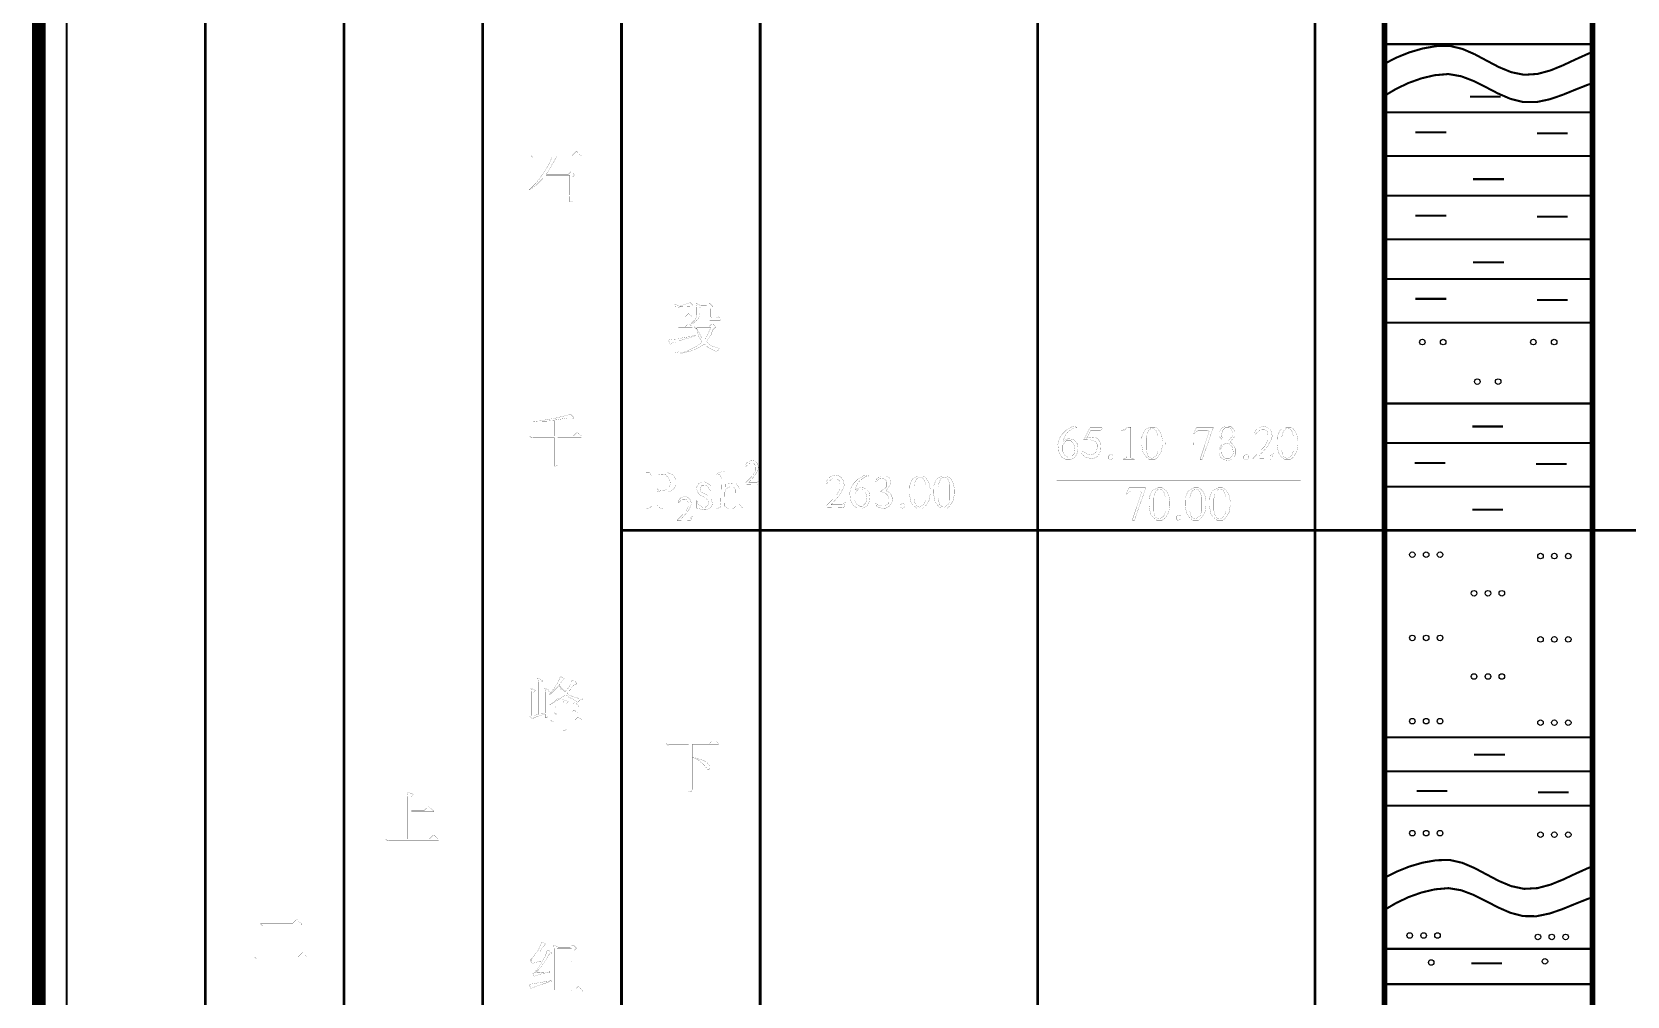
# Model space of a CAD drawing. Extents: x 94 to 452, y -72 to 1042.
# Drawn here: x 93.7 to 208.7, y 764.6 to 834.1 of the extents above; entities that cross this region are included whole.
import ezdxf

# ---------------------------------------------------------------- set-up
doc = ezdxf.new("R2010")
doc.units = 0
doc.header["$MEASUREMENT"] = 0
doc.layers.get('0').update_dxf_attribs({"color": 6})
doc.layers.add('TREE_LAYER', color=7, linetype='Continuous')

# ---------------------------------------------------------------- blocks, each defined once
blk = doc.blocks.new('SUB_BLK_141')
at = {"color": 0}
blk.add_circle((0, 0), 0.5, dxfattribs=at)

msp = doc.modelspace()

# ---------------------------------------------------------------- linework, layer by layer
at = {"layer": 'TREE_LAYER'}
for points, const_width, elevation in [([(94.22612, 93.001716), (94.22612, 848.485862), (94.22612, 908.832322), (94.22612, 995.005583), (94.22612, 1005.005583), (94.22612, 1017.005583), (126.22612, 1017.005583), (146.22612, 1017.005583), (186.22612, 1017.005583), (191.22612, 1017.005583), (206.22612, 1017.005583), (211.22612, 1017.005583), (221.22612, 1017.005583), (399.22612, 1017.005583), (409.22612, 1017.005583), (451.22612, 1017.005583), (451.22612, 995.005583), (451.22612, 11.113007)], 1, 2891.008799), ([(96.22612, 908.832322), (96.22612, 848.485862), (96.22612, 848.485862), (96.22612, 93.001716)], 0.15, 2875.008799), ([(106.22612, 848.485862), (106.22612, 324.946668)], 0.2, 523.539193), ([(116.22612, 848.485862), (116.22612, 557.107476)], 0.2, 291.378386), ([(126.22612, 848.485862), (126.22612, 738.158952)], 0.2, 110.326909), ([(136.22612, 848.485862), (136.22612, 798.147579)], 0.2, 50.338283), ([(146.22612, 848.485862), (146.22612, 798.147579)], 0.2, 50.338283), ([(146.22612, 848.485862), (146.22612, 798.147579)], 0.2, 50.338283), ([(166.22612, 848.485862), (166.22612, 798.147579)], 0.2, 50.338283), ([(186.22612, 848.485862), (186.22612, 798.147579)], 0.2, 50.338283), ([(186.22612, 848.485862), (186.22612, 798.147579)], 0.2, 50.338283), ([(191.22612, 836.332861), (191.22612, 833.181189)], 0.4, 3.151672), ([(206.22612, 836.332861), (206.22612, 833.181189)], 0.4, 3.151672), ([(191.22612, 833.181189), (191.22612, 831.768394)], 0.4, 1.412794), ([(191.22612, 833.181189), (206.22612, 833.181189)], 0.15, 15), ([(191.22612, 831.768394), (192.107608, 832.219209), (193.02599, 832.588991), (193.974445, 832.865759), (194.946153, 833.03753), (195.918629, 833.057834), (196.841948, 832.838926), (197.72927, 832.454263), (198.598933, 831.989581), (199.469273, 831.530615), (200.358628, 831.1631), (201.285334, 830.972771), (202.255633, 831.033561), (203.196021, 831.288601), (204.106266, 831.660691), (205.005285, 832.083413), (205.911992, 832.490353), (206.22612, 832.613589)], 0.15, 15.826413), ([(206.22612, 833.181189), (206.22612, 832.613589)], 0.4, 0.567599), ([(206.22612, 832.613589), (206.22612, 830.372941)], 0.4, 2.240648), ([(191.22612, 831.768394), (191.22612, 829.459979)], 0.4, 2.308416), ([(191.22612, 829.459979), (192.077353, 829.963662), (192.970859, 830.387974), (193.90027, 830.719325), (194.859215, 830.944125), (195.831005, 831.026494), (196.760899, 830.866551), (197.65584, 830.524934), (198.532449, 830.085006), (199.407351, 829.630129), (200.297168, 829.243669), (201.218522, 829.008987), (202.185279, 829.006604), (203.140913, 829.207309), (204.06931, 829.527267), (204.986784, 829.901281), (205.90965, 830.264153), (206.22612, 830.372941)], 0.15, 15.805912), ([(206.22612, 830.372941), (206.22612, 828.26474)], 0.4, 2.108202), ([(191.22612, 829.459979), (191.22612, 828.26474)], 0.4, 1.195239), ([(197.387412, 829.392866), (199.603372, 829.392866)], 0.15, 2.215959), ([(191.22612, 828.26474), (191.22612, 825.113067)], 0.4, 3.151672), ([(191.22612, 828.26474), (206.22612, 828.26474)], 0.15, 15), ([(206.22612, 828.26474), (206.22612, 825.113067)], 0.4, 3.151672), ([(193.463584, 826.831346), (195.679544, 826.831346)], 0.15, 2.215959), ([(202.212985, 826.749192), (204.428944, 826.749192)], 0.15, 2.215959), ([(133.006848, 825.448612), (132.959789, 825.448612), (132.66175, 825.150572), (129.697044, 825.150572), (129.822534, 825.025082), (129.869593, 825.025082), (129.900966, 825.072141), (131.218613, 825.072141), (131.218613, 825.056455), (131.06175, 824.648612), (130.653907, 823.942729), (130.528416, 823.785867), (130.324495, 823.487827), (130.073515, 823.189788), (129.571554, 822.687827), (129.697044, 822.734886), (129.948024, 822.938808), (130.073515, 823.017239), (130.575475, 823.5192), (130.575475, 823.5192), (130.575475, 821.809396), (130.669593, 821.809396), (130.732338, 821.840769), (130.779397, 821.887827), (130.779397, 822.217239), (130.795083, 822.232925), (132.489201, 822.232925), (132.504887, 822.217239), (132.504887, 821.809396), (132.551946, 821.809396), (132.66175, 821.856455), (132.708809, 821.887827), (132.708809, 823.613318), (132.834299, 823.738808), (132.834299, 823.77018), (132.630377, 823.989788), (132.583318, 823.989788), (132.410769, 823.817239), (130.810769, 823.817239), (130.795083, 823.832925), (130.904887, 823.974102), (131.281358, 824.601553), (131.31273, 824.648612), (131.548024, 825.072141), (133.33626, 825.072141), (133.33626, 825.150572), (133.163711, 825.276063), (133.006848, 825.448612), (133.006848, 825.448612)], 0.01, 120), ([(191.22612, 825.113067), (191.22612, 822.26474)], 0.4, 2.848328), ([(191.22612, 825.113067), (206.22612, 825.113067)], 0.15, 15), ([(206.22612, 825.113067), (206.22612, 822.26474)], 0.4, 2.848328), ([(130.779397, 823.723121), (130.795083, 823.738808), (132.489201, 823.738808), (132.504887, 823.723121), (132.504887, 822.311357), (132.489201, 822.311357), (130.795083, 822.311357), (130.779397, 822.311357), (130.779397, 823.723121), (130.779397, 823.723121)], 0.01, 120), ([(197.616429, 823.452509), (199.832388, 823.452509)], 0.15, 2.215959), ([(191.22612, 822.26474), (191.22612, 819.113067)], 0.4, 3.151672), ([(191.22612, 822.26474), (206.22612, 822.26474)], 0.15, 15), ([(206.22612, 822.26474), (206.22612, 819.113067)], 0.4, 3.151672), ([(193.463584, 820.831346), (195.679544, 820.831346)], 0.15, 2.215959), ([(202.212985, 820.749192), (204.428944, 820.749192)], 0.15, 2.215959), ([(191.22612, 819.113067), (191.22612, 816.26474)], 0.4, 2.848328), ([(191.22612, 819.113067), (206.22612, 819.113067)], 0.15, 15), ([(206.22612, 819.113067), (206.22612, 816.26474)], 0.4, 2.848328), ([(191.22612, 816.26474), (191.22612, 813.113067)], 0.4, 3.151672), ([(197.616429, 817.452509), (199.832388, 817.452509)], 0.15, 2.215959), ([(206.22612, 816.26474), (206.22612, 813.113067)], 0.4, 3.151672), ([(191.22612, 816.26474), (206.22612, 816.26474)], 0.15, 15), ([(141.205158, 814.54567), (141.158099, 814.54567), (140.420844, 814.29469), (140.075746, 814.451553), (140.107119, 814.184886), (140.107119, 811.941749), (140.091433, 811.926063), (140.06006, 811.926063), (139.93457, 811.910376), (139.871825, 811.910376), (139.605158, 811.863318), (139.605158, 811.863318), (139.730648, 811.565278), (139.903197, 811.659396), (140.091433, 811.706455), (140.107119, 811.706455), (140.107119, 810.937827), (140.216923, 810.953514), (140.279668, 810.984886), (140.326727, 811.031945), (140.326727, 811.7692), (140.326727, 811.784886), (141.016923, 811.988808), (141.53457, 812.161357), (141.53457, 812.192729), (141.518884, 812.192729), (141.063982, 812.098612), (140.922805, 812.067239), (140.891433, 812.067239), (140.467903, 811.988808), (140.420844, 811.988808), (140.358099, 811.973121), (140.326727, 811.973121), (140.326727, 812.741749), (140.326727, 812.741749), (141.330648, 812.741749), (141.330648, 812.82018), (141.079668, 813.039788), (141.032609, 813.039788), (140.828687, 812.82018), (140.326727, 812.82018), (140.326727, 812.835867), (140.326727, 813.447631), (140.326727, 813.447631), (141.330648, 813.447631), (141.330648, 813.541749), (141.079668, 813.74567), (141.032609, 813.74567), (140.828687, 813.541749), (140.326727, 813.541749), (140.326727, 813.541749), (140.326727, 814.1692), (140.405158, 814.247631), (141.40908, 814.29469), (141.40908, 814.326063), (141.205158, 814.54567), (141.205158, 814.54567)], 0.01, 121), ([(141.628687, 814.498612), (141.613001, 814.498612), (141.613001, 814.467239), (141.66006, 814.216259), (141.66006, 813.651553), (141.581629, 813.416259), (141.487511, 813.290769), (141.236531, 813.039788), (141.330648, 813.039788), (141.471825, 813.133906), (141.644374, 813.275082), (141.78555, 813.447631), (141.832609, 813.573121), (141.832609, 813.651553), (141.863982, 813.808416), (141.863982, 814.200572), (141.91104, 814.247631), (142.444374, 814.247631), (142.46006, 814.247631), (142.46006, 813.416259), (142.58555, 813.290769), (143.338491, 813.290769), (143.369864, 813.322141), (143.369864, 813.3692), (143.213001, 813.541749), (143.165942, 813.541749), (143.087511, 813.447631), (142.742413, 813.447631), (142.663982, 813.541749), (142.663982, 814.122141), (142.789472, 814.247631), (142.789472, 814.29469), (142.58555, 814.498612), (142.538491, 814.498612), (142.365942, 814.326063), (141.958099, 814.326063), (141.628687, 814.498612), (141.628687, 814.498612)], 0.01, 121), ([(193.463584, 814.831346), (195.679544, 814.831346)], 0.15, 2.215959), ([(202.212985, 814.749192), (204.428944, 814.749192)], 0.15, 2.215959), ([(142.789472, 813.039788), (142.742413, 813.039788), (142.538491, 812.82018), (141.456138, 812.82018), (141.581629, 812.69469), (141.613001, 812.69469), (141.628687, 812.69469), (141.816923, 812.082925), (141.958099, 811.863318), (142.036531, 811.690769), (141.691433, 811.439788), (140.954178, 811.063318), (140.452217, 810.937827), (140.452217, 810.906455), (140.546335, 810.906455), (141.362021, 811.110376), (141.942413, 811.392729), (142.20908, 811.565278), (142.491433, 811.314298), (143.071825, 811.031945), (143.291433, 811.188808), (143.495354, 811.188808), (143.495354, 811.235867), (143.369864, 811.235867), (142.742413, 811.439788), (142.365942, 811.706455), (142.413001, 811.816259), (142.663982, 812.192729), (142.789472, 812.5692), (142.962021, 812.741749), (143.040452, 812.741749), (143.040452, 812.82018), (142.789472, 813.039788), (142.789472, 813.039788)], 0.01, 121), ([(191.22612, 813.113067), (191.22612, 807.291812)], 0.4, 5.821255), ([(191.22612, 813.113067), (206.22612, 813.113067)], 0.15, 15), ([(206.22612, 813.113067), (206.22612, 807.291812)], 0.4, 5.821255), ([(141.66006, 812.741749), (141.66006, 812.741749), (142.648295, 812.741749), (142.663982, 812.741749), (142.538491, 812.490769), (142.33457, 812.035867), (142.193393, 811.863318), (142.162021, 811.863318), (142.036531, 811.988808), (141.926727, 812.177043), (141.66006, 812.69469), (141.628687, 812.710376), (141.66006, 812.741749), (141.66006, 812.741749)], 0.01, 121), ([(191.22612, 807.291812), (191.22612, 804.443484)], 0.4, 2.848328), ([(191.22612, 807.291812), (206.22612, 807.291812)], 0.15, 15), ([(206.22612, 807.291812), (206.22612, 804.443484)], 0.4, 2.848328), ([(132.53626, 806.527043), (132.175475, 806.401553), (132.144103, 806.401553), (131.31273, 806.197631), (131.265671, 806.197631), (130.277436, 806.025082), (130.199005, 806.025082), (129.900966, 805.99371), (129.869593, 805.99371), (130.999005, 806.025082), (131.155867, 806.072141), (131.595083, 806.1192), (132.316652, 806.24469), (132.630377, 806.24469), (132.78724, 806.197631), (132.755867, 806.323121), (132.53626, 806.527043), (132.53626, 806.527043)], 0.01, 120), ([(131.626456, 806.072141), (131.375475, 806.072141), (131.375475, 804.942729), (131.359789, 804.942729), (129.618613, 804.942729), (129.744103, 804.817239), (129.775475, 804.817239), (129.822534, 804.864298), (131.359789, 804.864298), (131.375475, 804.848612), (131.375475, 802.762337), (131.422534, 802.762337), (131.548024, 802.809396), (131.626456, 802.856455), (131.626456, 804.848612), (131.626456, 804.864298), (133.33626, 804.864298), (133.33626, 804.942729), (133.053907, 805.19371), (133.006848, 805.19371), (132.755867, 804.942729), (131.626456, 804.942729), (131.626456, 804.942729), (131.626456, 806.072141), (131.626456, 806.072141)], 0.01, 120), ([(169.055009, 805.587555), (168.739322, 805.642457), (168.286381, 805.367947), (167.95697, 805.038535), (167.778538, 804.722849), (167.68246, 804.352261), (167.737362, 803.830692), (167.95697, 803.432653), (168.245205, 803.254222), (168.588342, 803.254222), (168.753048, 803.322849), (168.95893, 803.47383), (169.068734, 803.693437), (169.137362, 804.009124), (169.137362, 804.132653), (169.096185, 804.379712), (168.986381, 804.516967), (168.917754, 804.59932), (168.821675, 804.681673), (168.670695, 804.722849), (168.423636, 804.7503), (168.217754, 804.667947), (168.066773, 804.571869), (168.094224, 804.695398), (168.286381, 805.120888), (168.300107, 805.134614), (168.588342, 805.381673), (168.835401, 805.546379), (168.835401, 805.546379), (169.055009, 805.560104), (169.055009, 805.587555), (169.055009, 805.587555)], 0.01, 167), ([(170.798146, 805.587555), (170.029519, 805.587555), (169.892264, 805.354222), (169.590303, 804.7503), (169.535401, 804.667947), (170.029519, 804.681673), (170.35893, 804.571869), (170.509911, 804.379712), (170.523636, 804.118928), (170.468734, 803.844418), (170.35893, 803.720888), (170.262852, 803.652261), (170.05697, 803.597359), (169.851087, 803.638535), (169.686381, 803.734614), (169.480499, 803.830692), (169.343244, 803.707163), (169.672656, 803.418928), (170.002068, 803.336575), (170.180499, 803.295398), (170.509911, 803.460104), (170.688342, 803.679712), (170.770695, 803.89932), (170.798146, 804.283633), (170.729519, 804.516967), (170.592264, 804.722849), (170.386381, 804.846379), (170.08442, 804.87383), (169.755009, 804.791477), (169.823636, 804.90128), (170.043244, 805.340496), (170.770695, 805.340496), (170.880499, 805.518928), (170.798146, 805.587555), (170.798146, 805.587555)], 0.01, 167), ([(172.939322, 805.587555), (172.747166, 805.587555), (172.253048, 805.313045), (172.280499, 805.313045), (172.637362, 805.409124), (172.637362, 805.162065), (172.637362, 803.47383), (172.623636, 803.377751), (172.390303, 803.281673), (173.186381, 803.281673), (172.980499, 803.364026), (172.939322, 803.377751), (172.939322, 803.460104), (172.939322, 805.587555), (172.939322, 805.587555)], 0.01, 167), ([(174.68246, 805.587555), (174.353048, 805.587555), (174.078538, 805.4503), (173.927558, 805.340496), (173.831479, 805.120888), (173.735401, 804.87383), (173.721675, 804.544418), (173.721675, 804.32481), (173.831479, 803.720888), (174.009911, 803.47383), (174.270695, 803.254222), (174.68246, 803.254222), (174.68246, 803.254222), (174.819715, 803.3503), (174.970695, 803.528731), (175.149126, 803.830692), (175.190303, 804.091477), (175.231479, 804.311084), (175.231479, 804.420888), (175.231479, 804.613045), (175.162852, 804.997359), (175.039322, 805.271869), (174.902068, 805.4503), (174.68246, 805.587555), (174.68246, 805.587555)], 0.01, 167), ([(174.462852, 805.505202), (174.490303, 805.505202), (174.709911, 805.422849), (174.819715, 805.230692), (174.902068, 804.942457), (174.902068, 803.89932), (174.819715, 803.583633), (174.490303, 803.336575), (174.353048, 803.364026), (174.160891, 803.515006), (174.051087, 803.940496), (174.051087, 804.832653), (174.13344, 805.148339), (174.243244, 805.367947), (174.394224, 805.491477), (174.462852, 805.505202), (174.462852, 805.505202)], 0.01, 167), ([(178.896185, 805.587555), (177.688342, 805.587555), (177.468734, 805.120888), (177.468734, 805.120888), (177.496185, 805.079712), (177.619715, 805.230692), (177.798146, 805.340496), (178.48442, 805.340496), (178.594224, 805.258143), (177.935401, 803.267947), (177.935401, 803.254222), (178.086381, 803.254222), (178.896185, 805.57383), (178.896185, 805.587555), (178.896185, 805.587555)], 0.01, 167), ([(180.117754, 805.656182), (179.719715, 805.669908), (179.431479, 805.4503), (179.321675, 805.271869), (179.321675, 804.90128), (179.692264, 804.516967), (179.431479, 804.242457), (179.294224, 803.954222), (179.294224, 803.693437), (179.417754, 803.405202), (179.651087, 803.240496), (179.953048, 803.185594), (180.227558, 803.267947), (180.378538, 803.418928), (180.488342, 803.611084), (180.488342, 804.022849), (180.351087, 804.269908), (180.104028, 804.530692), (180.447166, 804.928731), (180.447166, 805.258143), (180.351087, 805.436575), (180.117754, 805.669908), (180.117754, 805.656182)], 0.01, 167), ([(179.747166, 805.546379), (179.760891, 805.560104), (180.00795, 805.560104), (180.200107, 805.409124), (180.213832, 805.354222), (180.28246, 805.203241), (180.28246, 804.969908), (179.994224, 804.613045), (179.760891, 804.613045), (179.472656, 804.915006), (179.541283, 805.340496), (179.747166, 805.546379), (179.747166, 805.546379)], 0.01, 167), ([(182.739322, 805.587555), (182.437362, 805.642457), (182.149126, 805.546379), (181.95697, 805.367947), (181.847166, 805.162065), (181.847166, 805.011084), (182.25893, 805.381673), (182.588342, 805.395398), (182.766773, 805.271869), (182.835401, 805.011084), (182.835401, 804.667947), (182.602068, 804.215006), (181.737362, 803.322849), (183.055009, 803.281673), (183.164813, 803.391477), (183.205989, 803.693437), (182.95893, 803.50128), (182.25893, 803.50128), (182.176577, 803.50128), (182.766773, 804.160104), (183.055009, 804.667947), (183.096185, 804.791477), (183.137362, 804.915006), (183.137362, 804.942457), (183.109911, 805.052261), (183.068734, 805.230692), (183.055009, 805.285594), (182.95893, 805.436575), (182.945205, 805.4503), (182.739322, 805.587555), (182.739322, 805.587555)], 0.01, 167), ([(184.441283, 805.587555), (184.111871, 805.587555), (183.837362, 805.4503), (183.686381, 805.340496), (183.590303, 805.120888), (183.494224, 804.87383), (183.480499, 804.544418), (183.480499, 804.32481), (183.590303, 803.720888), (183.768734, 803.47383), (184.029519, 803.254222), (184.441283, 803.254222), (184.441283, 803.254222), (184.578538, 803.3503), (184.729519, 803.528731), (184.90795, 803.830692), (184.949126, 804.091477), (184.990303, 804.311084), (184.990303, 804.420888), (184.990303, 804.613045), (184.921675, 804.997359), (184.798146, 805.271869), (184.660891, 805.4503), (184.441283, 805.587555), (184.441283, 805.587555)], 0.01, 167), ([(184.221675, 805.505202), (184.249126, 805.505202), (184.468734, 805.422849), (184.578538, 805.230692), (184.660891, 804.942457), (184.660891, 803.89932), (184.578538, 803.583633), (184.249126, 803.336575), (184.111871, 803.364026), (183.919715, 803.515006), (183.809911, 803.940496), (183.809911, 804.832653), (183.892264, 805.148339), (184.002068, 805.367947), (184.153048, 805.491477), (184.221675, 805.505202), (184.221675, 805.505202)], 0.01, 167), ([(197.560137, 805.631253), (199.776097, 805.631253)], 0.15, 2.215959), ([(168.245205, 804.558143), (168.313832, 804.626771), (168.588342, 804.626771), (168.80795, 804.420888), (168.917754, 804.146379), (168.849126, 803.652261), (168.588342, 803.405202), (168.423636, 803.405202), (168.162852, 803.569908), (168.039322, 803.830692), (168.039322, 804.297359), (168.176577, 804.489516), (168.245205, 804.558143), (168.245205, 804.558143)], 0.01, 167), ([(177.441283, 804.462065), (175.464813, 804.462065), (175.464813, 804.352261), (175.547166, 804.269908), (177.413832, 804.269908), (177.441283, 804.311084), (177.441283, 804.462065), (177.441283, 804.462065)], 0.01, 167), ([(179.898146, 804.434614), (180.104028, 804.352261), (180.268734, 804.132653), (180.337362, 803.734614), (180.268734, 803.50128), (180.021675, 803.322849), (179.788342, 803.322849), (179.637362, 803.432653), (179.45893, 803.693437), (179.431479, 804.036575), (179.541283, 804.242457), (179.664813, 804.352261), (179.774617, 804.407163), (179.898146, 804.434614)], 0.01, 167), ([(191.22612, 804.443484), (191.22612, 801.291812)], 0.4, 3.151672), ([(191.22612, 804.443484), (206.22612, 804.443484)], 0.15, 15), ([(206.22612, 804.443484), (206.22612, 801.291812)], 0.4, 3.151672), ([(145.812274, 803.146152), (145.58796, 803.186936), (145.373842, 803.115564), (145.231097, 802.983015), (145.149529, 802.830073), (145.149529, 802.717916), (145.455411, 802.993211), (145.700117, 803.003407), (145.832666, 802.911642), (145.883646, 802.717916), (145.883646, 802.463015), (145.710313, 802.126544), (145.06796, 801.463799), (146.046784, 801.433211), (146.128352, 801.514779), (146.15894, 801.739093), (145.975411, 801.596348), (145.455411, 801.596348), (145.394235, 801.596348), (145.832666, 802.08576), (146.046784, 802.463015), (146.077372, 802.554779), (146.10796, 802.646544), (146.10796, 802.666936), (146.087568, 802.748505), (146.05698, 802.881054), (146.046784, 802.921838), (145.975411, 803.033995), (145.965215, 803.044191), (145.812274, 803.146152), (145.812274, 803.146152)], 0.01, 149), ([(171.635401, 803.583633), (171.525597, 803.62481), (171.415793, 803.583633), (171.33344, 803.50128), (171.33344, 803.322849), (171.443244, 803.254222), (171.635401, 803.295398), (171.662852, 803.391477), (171.662852, 803.405202), (171.662852, 803.515006), (171.635401, 803.583633), (171.635401, 803.583633)], 0.01, 167), ([(181.394224, 803.583633), (181.28442, 803.62481), (181.174617, 803.583633), (181.092264, 803.50128), (181.092264, 803.322849), (181.202068, 803.254222), (181.394224, 803.295398), (181.421675, 803.391477), (181.421675, 803.405202), (181.421675, 803.515006), (181.394224, 803.583633), (181.394224, 803.583633)], 0.01, 167), ([(193.407293, 803.010091), (195.623252, 803.010091)], 0.15, 2.215959), ([(202.156693, 802.927937), (204.372653, 802.927937)], 0.15, 2.215959), ([(139.501686, 802.326544), (138.027176, 802.326544), (138.027176, 802.295171), (138.246784, 802.295171), (138.403646, 802.044191), (138.403646, 799.910858), (138.278156, 799.785367), (138.027176, 799.69125), (139.203646, 799.69125), (139.031097, 799.738309), (138.780117, 799.957916), (138.780117, 800.914779), (138.874235, 800.946152), (139.015411, 800.914779), (139.627176, 800.914779), (139.909529, 801.040269), (140.082078, 801.275564), (140.160509, 801.448113), (140.160509, 801.793211), (139.925215, 802.153995), (139.501686, 802.326544), (139.501686, 802.326544)], 0.01, 149), ([(139.140901, 802.201054), (139.172274, 802.201054), (139.297764, 802.185367), (139.407568, 802.169681), (139.423254, 802.153995), (139.705607, 801.793211), (139.752666, 801.479485), (139.752666, 801.448113), (139.658548, 801.29125), (139.485999, 801.118701), (139.250705, 800.993211), (138.905607, 801.040269), (138.780117, 801.16576), (138.780117, 802.044191), (138.905607, 802.169681), (139.140901, 802.201054), (139.140901, 802.201054)], 0.01, 149), ([(142.161293, 801.652034), (142.020117, 801.652034), (141.784823, 801.510858), (141.659333, 801.29125), (141.643646, 801.103015), (141.784823, 800.789289), (141.941686, 800.663799), (142.271097, 800.522622), (142.459333, 800.303015), (142.506391, 800.004975), (142.286784, 799.832426), (142.255411, 799.785367), (142.082862, 799.785367), (141.737764, 800.036348), (141.659333, 800.287328), (141.659333, 799.738309), (142.098548, 799.644191), (142.412274, 799.659877), (142.647568, 799.785367), (142.788744, 800.020662), (142.710313, 800.412818), (142.443646, 800.679485), (141.941686, 800.930465), (141.87894, 801.150073), (142.020117, 801.401054), (142.286784, 801.41674), (142.459333, 801.275564), (142.663254, 800.993211), (142.647568, 801.401054), (142.333842, 801.604975), (142.161293, 801.652034), (142.161293, 801.652034)], 0.01, 149), ([(143.682862, 802.420662), (143.306391, 802.326544), (143.086784, 802.201054), (143.086784, 802.169681), (143.212274, 802.201054), (143.306391, 802.169681), (143.431882, 801.918701), (143.400509, 800.86772), (143.400509, 800.86772), (143.400509, 800.663799), (143.400509, 800.663799), (143.384823, 800.240269), (143.384823, 800.240269), (143.337764, 799.81674), (143.086784, 799.69125), (143.965215, 799.69125), (143.808352, 799.785367), (143.651489, 799.910858), (143.682862, 800.946152), (143.808352, 801.16576), (144.059333, 801.29125), (144.310313, 801.29125), (144.467176, 801.040269), (144.451489, 799.879485), (144.310313, 799.738309), (144.184823, 799.69125), (145.016195, 799.69125), (144.718156, 800.036348), (144.718156, 801.16576), (144.639725, 801.322622), (144.561293, 801.448113), (144.435803, 801.54223), (144.310313, 801.54223), (143.918156, 801.495171), (143.698548, 801.275564), (143.682862, 802.420662), (143.682862, 802.420662)], 0.01, 149), ([(151.885101, 802.071141), (151.58314, 802.126043), (151.294905, 802.029965), (151.102748, 801.851533), (150.992944, 801.645651), (150.992944, 801.494671), (151.404709, 801.865259), (151.73412, 801.878984), (151.912552, 801.755455), (151.981179, 801.494671), (151.981179, 801.151533), (151.747846, 800.698592), (150.88314, 799.806435), (152.200787, 799.765259), (152.310591, 799.875063), (152.351767, 800.177024), (152.104709, 799.984867), (151.404709, 799.984867), (151.322356, 799.984867), (151.912552, 800.64369), (152.200787, 801.151533), (152.241963, 801.275063), (152.28314, 801.398592), (152.28314, 801.426043), (152.255689, 801.535847), (152.214512, 801.714279), (152.200787, 801.769181), (152.104709, 801.920161), (152.090983, 801.933886), (151.885101, 802.071141), (151.885101, 802.071141)], 0.01, 167), ([(154.053728, 802.071141), (153.738042, 802.126043), (153.285101, 801.851533), (152.955689, 801.522122), (152.777258, 801.206435), (152.681179, 800.835847), (152.736081, 800.314279), (152.955689, 799.916239), (153.243924, 799.737808), (153.587061, 799.737808), (153.751767, 799.806435), (153.95765, 799.957416), (154.067454, 800.177024), (154.136081, 800.49271), (154.136081, 800.616239), (154.094905, 800.863298), (153.985101, 801.000553), (153.916473, 801.082906), (153.820395, 801.165259), (153.669414, 801.206435), (153.422356, 801.233886), (153.216473, 801.151533), (153.065493, 801.055455), (153.092944, 801.178984), (153.285101, 801.604475), (153.298826, 801.6182), (153.587061, 801.865259), (153.83412, 802.029965), (153.83412, 802.029965), (154.053728, 802.04369), (154.053728, 802.071141), (154.053728, 802.071141)], 0.01, 167), ([(155.330199, 802.071141), (154.890983, 802.071141), (154.589022, 801.824082), (154.561571, 801.673102), (154.80863, 801.851533), (155.138042, 801.89271), (155.275297, 801.782906), (155.35765, 801.604475), (155.35765, 801.302514), (155.23412, 801.19271), (155.069414, 801.069181), (154.890983, 800.945651), (155.247846, 800.835847), (155.440003, 800.64369), (155.50863, 800.437808), (155.50863, 800.204475), (155.467454, 800.06722), (155.23412, 799.902514), (154.973336, 799.902514), (154.712552, 799.984867), (154.561571, 800.108396), (154.589022, 799.929965), (154.712552, 799.833886), (155.041963, 799.737808), (155.261571, 799.751533), (155.50863, 799.875063), (155.618434, 800.012318), (155.700787, 800.135847), (155.728238, 800.2182), (155.769414, 800.437808), (155.687061, 800.684867), (155.563532, 800.877024), (155.289022, 801.000553), (155.577258, 801.384867), (155.618434, 801.645651), (155.577258, 801.837808), (155.50863, 801.961337), (155.330199, 802.071141), (155.330199, 802.071141)], 0.01, 167), ([(157.938042, 802.071141), (157.60863, 802.071141), (157.33412, 801.933886), (157.18314, 801.824082), (157.087061, 801.604475), (156.990983, 801.357416), (156.977258, 801.028004), (156.977258, 800.808396), (157.087061, 800.204475), (157.265493, 799.957416), (157.526277, 799.737808), (157.938042, 799.737808), (157.938042, 799.737808), (158.075297, 799.833886), (158.226277, 800.012318), (158.404709, 800.314279), (158.445885, 800.575063), (158.487061, 800.794671), (158.487061, 800.904475), (158.487061, 801.096632), (158.418434, 801.480945), (158.294905, 801.755455), (158.15765, 801.933886), (157.938042, 802.071141), (157.938042, 802.071141)], 0.01, 167), ([(157.718434, 801.988788), (157.745885, 801.988788), (157.965493, 801.906435), (158.075297, 801.714279), (158.15765, 801.426043), (158.15765, 800.382906), (158.075297, 800.06722), (157.745885, 799.820161), (157.60863, 799.847612), (157.416473, 799.998592), (157.306669, 800.424082), (157.306669, 801.316239), (157.389022, 801.631926), (157.498826, 801.851533), (157.649807, 801.975063), (157.718434, 801.988788), (157.718434, 801.988788)], 0.01, 167), ([(159.681179, 802.071141), (159.351767, 802.071141), (159.077258, 801.933886), (158.926277, 801.824082), (158.830199, 801.604475), (158.73412, 801.357416), (158.720395, 801.028004), (158.720395, 800.808396), (158.830199, 800.204475), (159.00863, 799.957416), (159.269414, 799.737808), (159.681179, 799.737808), (159.681179, 799.737808), (159.818434, 799.833886), (159.969414, 800.012318), (160.147846, 800.314279), (160.189022, 800.575063), (160.230199, 800.794671), (160.230199, 800.904475), (160.230199, 801.096632), (160.161571, 801.480945), (160.038042, 801.755455), (159.900787, 801.933886), (159.681179, 802.071141), (159.681179, 802.071141)], 0.01, 167), ([(159.461571, 801.988788), (159.489022, 801.988788), (159.70863, 801.906435), (159.818434, 801.714279), (159.900787, 801.426043), (159.900787, 800.382906), (159.818434, 800.06722), (159.489022, 799.820161), (159.351767, 799.847612), (159.15961, 799.998592), (159.049807, 800.424082), (159.049807, 801.316239), (159.132159, 801.631926), (159.241963, 801.851533), (159.392944, 801.975063), (159.461571, 801.988788), (159.461571, 801.988788)], 0.01, 167), ([(167.600107, 801.761575), (185.196185, 801.761575)], 0.01, 167), ([(191.22612, 801.291812), (191.22612, 798.147579)], 0.4, 3.144233), ([(206.22612, 801.291812), (206.22612, 798.147579)], 0.4, 3.144233), ([(140.972274, 800.546152), (140.74796, 800.586936), (140.533842, 800.515564), (140.391097, 800.383015), (140.309529, 800.230073), (140.309529, 800.117916), (140.615411, 800.393211), (140.860117, 800.403407), (140.992666, 800.311642), (141.043646, 800.117916), (141.043646, 799.863015), (140.870313, 799.526544), (140.22796, 798.863799), (141.206784, 798.833211), (141.288352, 798.914779), (141.31894, 799.139093), (141.135411, 798.996348), (140.615411, 798.996348), (140.554235, 798.996348), (140.992666, 799.48576), (141.206784, 799.863015), (141.237372, 799.954779), (141.26796, 800.046544), (141.26796, 800.066936), (141.247568, 800.148505), (141.21698, 800.281054), (141.206784, 800.321838), (141.135411, 800.433995), (141.125215, 800.444191), (140.972274, 800.546152), (140.972274, 800.546152)], 0.01, 149), ([(153.243924, 801.04173), (153.312552, 801.110357), (153.587061, 801.110357), (153.806669, 800.904475), (153.916473, 800.629965), (153.847846, 800.135847), (153.587061, 799.888788), (153.422356, 799.888788), (153.161571, 800.053494), (153.038042, 800.314279), (153.038042, 800.780945), (153.175297, 800.973102), (153.243924, 801.04173), (153.243924, 801.04173)], 0.01, 167), ([(174.016773, 801.212555), (172.80893, 801.212555), (172.589322, 800.745888), (172.589322, 800.745888), (172.616773, 800.704712), (172.740303, 800.855692), (172.918734, 800.965496), (173.605009, 800.965496), (173.714813, 800.883143), (173.055989, 798.892947), (173.055989, 798.879222), (173.20697, 798.879222), (174.016773, 801.19883), (174.016773, 801.212555), (174.016773, 801.212555)], 0.01, 167), ([(175.210891, 801.212555), (174.881479, 801.212555), (174.60697, 801.0753), (174.455989, 800.965496), (174.359911, 800.745888), (174.263832, 800.49883), (174.250107, 800.169418), (174.250107, 799.94981), (174.359911, 799.345888), (174.538342, 799.09883), (174.799126, 798.879222), (175.210891, 798.879222), (175.210891, 798.879222), (175.348146, 798.9753), (175.499126, 799.153731), (175.677558, 799.455692), (175.718734, 799.716477), (175.759911, 799.936084), (175.759911, 800.045888), (175.759911, 800.238045), (175.691283, 800.622359), (175.567754, 800.896869), (175.430499, 801.0753), (175.210891, 801.212555), (175.210891, 801.212555)], 0.01, 167), ([(174.991283, 801.130202), (175.018734, 801.130202), (175.238342, 801.047849), (175.348146, 800.855692), (175.430499, 800.567457), (175.430499, 799.52432), (175.348146, 799.208633), (175.018734, 798.961575), (174.881479, 798.989026), (174.689322, 799.140006), (174.579519, 799.565496), (174.579519, 800.457653), (174.661871, 800.773339), (174.771675, 800.992947), (174.922656, 801.116477), (174.991283, 801.130202), (174.991283, 801.130202)], 0.01, 167), ([(177.818734, 801.212555), (177.489322, 801.212555), (177.214813, 801.0753), (177.063832, 800.965496), (176.967754, 800.745888), (176.871675, 800.49883), (176.85795, 800.169418), (176.85795, 799.94981), (176.967754, 799.345888), (177.146185, 799.09883), (177.40697, 798.879222), (177.818734, 798.879222), (177.818734, 798.879222), (177.955989, 798.9753), (178.10697, 799.153731), (178.285401, 799.455692), (178.326577, 799.716477), (178.367754, 799.936084), (178.367754, 800.045888), (178.367754, 800.238045), (178.299126, 800.622359), (178.175597, 800.896869), (178.038342, 801.0753), (177.818734, 801.212555), (177.818734, 801.212555)], 0.01, 167), ([(177.599126, 801.130202), (177.626577, 801.130202), (177.846185, 801.047849), (177.955989, 800.855692), (178.038342, 800.567457), (178.038342, 799.52432), (177.955989, 799.208633), (177.626577, 798.961575), (177.489322, 798.989026), (177.297166, 799.140006), (177.187362, 799.565496), (177.187362, 800.457653), (177.269715, 800.773339), (177.379519, 800.992947), (177.530499, 801.116477), (177.599126, 801.130202), (177.599126, 801.130202)], 0.01, 167), ([(179.561871, 801.212555), (179.23246, 801.212555), (178.95795, 801.0753), (178.80697, 800.965496), (178.710891, 800.745888), (178.614813, 800.49883), (178.601087, 800.169418), (178.601087, 799.94981), (178.710891, 799.345888), (178.889322, 799.09883), (179.150107, 798.879222), (179.561871, 798.879222), (179.561871, 798.879222), (179.699126, 798.9753), (179.850107, 799.153731), (180.028538, 799.455692), (180.069715, 799.716477), (180.110891, 799.936084), (180.110891, 800.045888), (180.110891, 800.238045), (180.042264, 800.622359), (179.918734, 800.896869), (179.781479, 801.0753), (179.561871, 801.212555), (179.561871, 801.212555)], 0.01, 167), ([(179.342264, 801.130202), (179.369715, 801.130202), (179.589322, 801.047849), (179.699126, 800.855692), (179.781479, 800.567457), (179.781479, 799.52432), (179.699126, 799.208633), (179.369715, 798.961575), (179.23246, 798.989026), (179.040303, 799.140006), (178.930499, 799.565496), (178.930499, 800.457653), (179.012852, 800.773339), (179.122656, 800.992947), (179.273636, 801.116477), (179.342264, 801.130202), (179.342264, 801.130202)], 0.01, 167), ([(191.22612, 801.291812), (206.22612, 801.291812)], 0.15, 15), ([(156.63412, 800.06722), (156.524316, 800.108396), (156.414512, 800.06722), (156.332159, 799.984867), (156.332159, 799.806435), (156.441963, 799.737808), (156.63412, 799.778984), (156.661571, 799.875063), (156.661571, 799.888788), (156.661571, 799.998592), (156.63412, 800.06722), (156.63412, 800.06722)], 0.01, 167), ([(176.514813, 799.208633), (176.405009, 799.24981), (176.295205, 799.208633), (176.212852, 799.12628), (176.212852, 798.947849), (176.322656, 798.879222), (176.514813, 798.920398), (176.542264, 799.016477), (176.542264, 799.030202), (176.542264, 799.140006), (176.514813, 799.208633), (176.514813, 799.208633)], 0.01, 167), ([(197.560137, 799.631253), (199.776097, 799.631253)], 0.15, 2.215959), ([(136.22612, 798.147579), (136.22612, 738.158952)], 0.2, 59.988627), ([(136.22612, 798.147579), (146.22612, 798.147579)], 0.2, 10), ([(146.22612, 798.147579), (146.22612, 738.158952)], 0.2, 59.988627), ([(146.22612, 798.147579), (146.22612, 738.158952)], 0.2, 59.988627), ([(146.22612, 798.147579), (166.22612, 798.147579)], 0.2, 20), ([(166.22612, 798.147579), (166.22612, 738.158952)], 0.2, 59.988627), ([(166.22612, 798.147579), (186.22612, 798.147579)], 0.2, 20), ([(186.22612, 798.147579), (186.22612, 738.158952)], 0.2, 59.988627), ([(186.22612, 798.147579), (186.22612, 738.158952)], 0.2, 59.988627), ([(186.22612, 798.147579), (191.22612, 798.147579)], 0.2, 5), ([(191.22612, 798.147579), (191.22612, 783.239028)], 0.4, 14.908551), ([(191.22612, 798.147579), (206.22612, 798.147579)], 0.2, 15), ([(206.22612, 798.147579), (206.22612, 783.239028)], 0.4, 14.908551), ([(206.22612, 798.147579), (211.22612, 798.147579)], 0.2, 5), ([(130.199005, 787.49567), (130.199005, 787.49567), (130.199005, 787.464298), (130.246064, 787.213318), (130.246064, 784.891749), (129.963711, 784.829004), (129.916652, 784.813318), (129.900966, 784.829004), (129.900966, 786.491749), (130.026456, 786.57018), (130.026456, 786.617239), (129.697044, 786.774102), (129.744103, 786.507435), (129.744103, 784.797631), (129.728416, 784.781945), (129.618613, 784.766259), (129.775475, 784.562337), (129.822534, 784.562337), (129.916652, 784.656455), (130.732338, 784.923121), (130.748024, 784.923121), (130.748024, 784.640769), (130.826456, 784.640769), (130.904887, 784.734886), (130.904887, 786.491749), (131.030377, 786.57018), (131.030377, 786.617239), (130.700966, 786.774102), (130.748024, 786.507435), (130.748024, 784.985867), (130.685279, 784.985867), (130.418613, 784.923121), (130.402926, 784.923121), (130.402926, 787.197631), (130.528416, 787.276063), (130.528416, 787.323121), (130.199005, 787.49567), (130.199005, 787.49567)], 0.01, 120), ([(131.830377, 787.621161), (131.799005, 787.558416), (131.579397, 787.072141), (131.406848, 786.821161), (131.155867, 786.491749), (130.999005, 786.3192), (130.999005, 786.272141), (131.108809, 786.350572), (131.673515, 786.915278), (131.720573, 786.978023), (131.751946, 786.946651), (131.877436, 786.648612), (132.081358, 786.44469), (131.689201, 786.052533), (131.485279, 785.89567), (130.999005, 785.566259), (131.375475, 785.738808), (131.877436, 786.06822), (132.206848, 786.3192), (132.222534, 786.303514), (132.410769, 786.146651), (132.818613, 785.927043), (133.085279, 785.77018), (133.257828, 785.942729), (133.414691, 785.989788), (133.414691, 786.021161), (133.195083, 786.021161), (132.975475, 786.099592), (132.91273, 786.115278), (132.66175, 786.19371), (132.504887, 786.272141), (132.300966, 786.413318), (132.316652, 786.429004), (132.630377, 786.774102), (132.708809, 786.899592), (132.78724, 786.99371), (133.006848, 787.072141), (133.006848, 787.150572), (132.755867, 787.37018), (132.708809, 787.37018), (132.504887, 787.150572), (131.846064, 787.150572), (131.846064, 787.166259), (131.955867, 787.323121), (132.049985, 787.417239), (132.128416, 787.448612), (131.924495, 787.574102), (131.830377, 787.621161), (131.830377, 787.621161)], 0.01, 120), ([(131.783318, 787.072141), (131.783318, 787.072141), (132.53626, 787.072141), (132.53626, 787.072141), (132.457828, 786.86822), (132.159789, 786.523121), (131.86175, 786.821161), (131.751946, 787.025082), (131.751946, 787.040769), (131.783318, 787.072141), (131.783318, 787.072141)], 0.01, 120), ([(132.002926, 785.942729), (132.002926, 785.942729), (132.002926, 785.927043), (132.034299, 785.707435), (132.034299, 785.534886), (132.034299, 785.5192), (131.281358, 785.5192), (131.406848, 785.39371), (131.453907, 785.39371), (131.500966, 785.440769), (132.034299, 785.440769), (132.034299, 785.440769), (132.034299, 785.032925), (132.034299, 785.017239), (131.375475, 785.017239), (131.500966, 784.891749), (131.532338, 784.891749), (131.579397, 784.938808), (132.034299, 784.938808), (132.034299, 784.938808), (132.034299, 784.483906), (132.034299, 784.483906), (131.124495, 784.483906), (131.249985, 784.358416), (131.281358, 784.358416), (131.328416, 784.389788), (132.034299, 784.389788), (132.034299, 784.389788), (132.034299, 783.730965), (132.128416, 783.730965), (132.206848, 783.762337), (132.253907, 783.809396), (132.253907, 784.389788), (132.253907, 784.389788), (133.383318, 784.389788), (133.383318, 784.483906), (133.132338, 784.687827), (133.085279, 784.687827), (132.881358, 784.483906), (132.253907, 784.483906), (132.253907, 784.483906), (132.253907, 784.938808), (132.253907, 784.938808), (133.03822, 784.938808), (133.03822, 785.017239), (132.834299, 785.189788), (132.78724, 785.189788), (132.630377, 785.017239), (132.253907, 785.017239), (132.253907, 785.032925), (132.253907, 785.440769), (132.253907, 785.440769), (133.132338, 785.440769), (133.132338, 785.5192), (132.881358, 785.738808), (132.834299, 785.738808), (132.630377, 785.5192), (132.253907, 785.5192), (132.253907, 785.534886), (132.253907, 785.691749), (132.363711, 785.77018), (132.379397, 785.817239), (132.002926, 785.942729), (132.002926, 785.942729)], 0.01, 120), ([(142.906834, 783.096424), (142.859775, 783.096424), (142.577422, 782.798385), (139.440167, 782.798385), (139.565657, 782.672895), (139.59703, 782.672895), (139.644089, 782.719953), (141.055853, 782.719953), (141.07154, 782.704267), (141.07154, 779.363091), (141.149971, 779.331718), (141.19703, 779.331718), (141.275461, 779.363091), (141.32252, 779.488581), (141.32252, 782.704267), (141.32252, 782.719953), (143.236246, 782.719953), (143.236246, 782.798385), (143.079383, 782.923875), (142.906834, 783.096424), (142.906834, 783.096424)], 0.01, 121), ([(191.22612, 783.239028), (191.22612, 780.794901)], 0.4, 2.444127), ([(191.22612, 783.239028), (198.732658, 783.239028)], 0.15, 7.506538), ([(198.732658, 783.239028), (206.22612, 783.239028)], 0.15, 7.493462), ([(206.22612, 783.239028), (206.22612, 780.794901)], 0.4, 2.444127), ([(197.692252, 781.98267), (199.908212, 781.98267)], 0.15, 2.215959), ([(141.385265, 781.794463), (141.353893, 781.794463), (141.777422, 781.590542), (142.075461, 781.339561), (142.216638, 781.198385), (142.451932, 780.916032), (142.530363, 780.916032), (142.546049, 780.931718), (142.608795, 781.041522), (142.608795, 781.167012), (142.530363, 781.292502), (142.279383, 781.496424), (142.216638, 781.527796), (141.965657, 781.621914), (141.840167, 781.653287), (141.5735, 781.747404), (141.526442, 781.763091), (141.385265, 781.794463), (141.385265, 781.794463)], 0.01, 121), ([(191.22612, 780.794901), (191.22612, 778.317745)], 0.4, 2.477156), ([(191.22612, 780.794901), (206.22612, 780.794901)], 0.15, 15), ([(206.22612, 780.794901), (206.22612, 778.317745)], 0.4, 2.477156), ([(120.789253, 779.295582), (120.789253, 779.295582), (120.789253, 779.232837), (120.820625, 778.981857), (120.820625, 775.907347), (120.820625, 775.907347), (119.236312, 775.907347), (119.361802, 775.781857), (119.408861, 775.781857), (119.440233, 775.828916), (123.048076, 775.828916), (123.048076, 775.907347), (122.875527, 776.032837), (122.702978, 776.205386), (122.671606, 776.205386), (122.373567, 775.907347), (121.087292, 775.907347), (121.071606, 775.907347), (121.071606, 777.868131), (121.087292, 777.868131), (122.671606, 777.868131), (122.671606, 777.962249), (122.499057, 778.087739), (122.326508, 778.244602), (122.295135, 778.244602), (121.997096, 777.962249), (121.087292, 777.962249), (121.071606, 777.962249), (121.071606, 778.966171), (121.228469, 779.075974), (121.244155, 779.091661), (121.244155, 779.123033), (121.008861, 779.217151), (120.993174, 779.217151), (120.789253, 779.295582), (120.789253, 779.295582)], 0.01, 126), ([(191.22612, 778.317745), (191.22612, 773.111212)], 0.4, 5.206533), ([(193.539408, 779.361508), (195.755367, 779.361508)], 0.15, 2.215959), ([(202.288808, 779.279354), (204.504767, 779.279354)], 0.15, 2.215959), ([(206.22612, 778.317745), (206.22612, 773.943049)], 0.4, 4.374696), ([(191.22612, 778.317745), (206.22612, 778.317745)], 0.15, 15), ([(191.22612, 773.111212), (192.108203, 773.560296), (193.026793, 773.928944), (193.975125, 774.205406), (194.946439, 774.377929), (195.920165, 774.404115), (196.845241, 774.191816), (197.733606, 773.811367), (198.603571, 773.348306), (199.473444, 772.888172), (200.361534, 772.516503), (201.286151, 772.318839), (202.255577, 772.37116), (203.197035, 772.621774), (204.107668, 772.991617), (205.006639, 773.413505), (205.913115, 773.820255), (206.22612, 773.943049)], 0.15, 15.822309), ([(206.22612, 773.943049), (206.22612, 771.716736)], 0.4, 2.226313), ([(206.22612, 773.943049), (206.34283, 773.986488)], 0.15, 0.124531), ([(191.22612, 773.111212), (191.22612, 770.803773)], 0.4, 2.307439), ([(191.22612, 770.803773), (192.078588, 771.305284), (192.972865, 771.727944), (193.902614, 772.058428), (194.861499, 772.283415), (195.834307, 772.370211), (196.766038, 772.216345), (197.662114, 771.878622), (198.539162, 771.440368), (199.413808, 770.984914), (200.302679, 770.595585), (201.222401, 770.35571), (202.187659, 770.346671), (203.143858, 770.545202), (204.071836, 770.865566), (204.988344, 771.241598), (205.910134, 771.60713), (206.22612, 771.716736)], 0.15, 15.805357), ([(206.22612, 771.716736), (206.22612, 767.999559)], 0.4, 3.717177), ([(191.22612, 770.803773), (191.22612, 767.999559)], 0.4, 2.804214), ([(112.833217, 770.097451), (112.786159, 770.097451), (112.488119, 769.799412), (110.197923, 769.799412), (110.323414, 769.673921), (110.354786, 769.673921), (110.401845, 769.72098), (113.162629, 769.72098), (113.162629, 769.799412), (112.99008, 769.924902), (112.833217, 770.097451), (112.833217, 770.097451)], 0.01, 125), ([(130.497044, 768.49567), (130.497044, 768.49567), (130.465671, 768.432925), (130.246064, 767.946651), (130.073515, 767.69567), (129.822534, 767.366259), (129.649985, 767.19371), (129.649985, 767.146651), (129.665671, 767.162337), (129.681358, 767.146651), (129.744103, 766.989788), (129.822534, 766.942729), (129.995083, 767.021161), (130.183318, 767.052533), (130.246064, 767.06822), (130.277436, 767.06822), (130.308809, 767.083906), (130.340181, 767.083906), (130.38724, 767.083906), (130.418613, 767.083906), (130.449985, 767.099592), (130.481358, 767.099592), (130.51273, 767.115278), (130.528416, 767.099592), (130.120573, 766.487827), (129.916652, 766.252533), (129.822534, 766.236847), (129.900966, 766.017239), (130.324495, 766.158416), (130.920573, 766.299592), (130.93626, 766.299592), (130.983318, 766.315278), (131.077436, 766.315278), (131.077436, 766.362337), (131.014691, 766.362337), (131.014691, 766.346651), (130.889201, 766.346651), (130.889201, 766.346651), (130.826456, 766.346651), (130.826456, 766.330965), (130.700966, 766.330965), (130.700966, 766.330965), (130.63822, 766.330965), (130.622534, 766.315278), (130.575475, 766.315278), (130.559789, 766.315278), (130.449985, 766.315278), (130.434299, 766.299592), (130.057828, 766.283906), (130.057828, 766.26822), (130.042142, 766.283906), (130.26175, 766.503514), (130.575475, 766.89567), (130.826456, 767.272141), (130.951946, 767.523121), (131.077436, 767.648612), (131.202926, 767.648612), (131.202926, 767.69567), (130.999005, 767.86822), (130.873515, 767.899592), (130.748024, 767.523121), (130.544103, 767.130965), (130.528416, 767.146651), (129.995083, 767.146651), (129.995083, 767.162337), (129.744103, 767.178023), (129.71273, 767.19371), (129.775475, 767.225082), (130.340181, 767.789788), (130.622534, 768.197631), (130.700966, 768.291749), (130.779397, 768.323121), (130.591162, 768.448612), (130.497044, 768.49567), (130.497044, 768.49567)], 0.01, 120), ([(131.328416, 768.276063), (131.328416, 768.276063), (131.328416, 768.260376), (131.375475, 768.009396), (131.375475, 765.029004), (131.359789, 765.013318), (130.528416, 765.013318), (130.653907, 764.887827), (130.700966, 764.887827), (130.748024, 764.934886), (133.414691, 764.934886), (133.414691, 765.013318), (133.132338, 765.264298), (133.085279, 765.264298), (132.834299, 765.029004), (132.834299, 765.029004), (132.834299, 767.899592), (132.959789, 768.025082), (132.959789, 768.072141), (132.755867, 768.276063), (132.708809, 768.276063), (132.53626, 768.1192), (131.657828, 768.1192), (131.328416, 768.276063), (131.328416, 768.276063)], 0.01, 120), ([(191.22612, 767.999559), (191.22612, 765.454186)], 0.4, 2.545373), ([(206.22612, 767.999559), (206.22612, 765.454186)], 0.4, 2.545373), ([(113.241061, 767.713137), (113.209688, 767.713137), (112.911649, 767.415098), (109.774394, 767.415098), (109.899884, 767.289608), (109.946943, 767.289608), (109.978315, 767.336666), (113.586159, 767.336666), (113.586159, 767.415098), (113.41361, 767.540588), (113.241061, 767.713137), (113.241061, 767.713137)], 0.01, 125), ([(131.610769, 768.025082), (131.626456, 768.025082), (132.614691, 768.025082), (132.630377, 768.025082), (132.630377, 767.19371), (132.614691, 767.19371), (131.579397, 767.19371), (131.579397, 767.19371), (131.579397, 767.99371), (131.610769, 768.025082), (131.610769, 768.025082)], 0.01, 120), ([(131.579397, 767.099592), (131.579397, 767.115278), (132.614691, 767.115278), (132.630377, 767.099592), (132.630377, 766.236847), (132.614691, 766.236847), (131.579397, 766.236847), (131.579397, 766.236847), (131.579397, 767.099592), (131.579397, 767.099592)], 0.01, 120), ([(191.22612, 767.999559), (206.22612, 767.999559)], 0.15, 15), ([(197.479657, 766.945576), (199.695617, 766.945576)], 0.15, 2.215959), ([(131.579397, 766.142729), (131.579397, 766.142729), (132.614691, 766.142729), (132.630377, 766.142729), (132.630377, 765.029004), (132.614691, 765.013318), (131.579397, 765.013318), (131.579397, 765.029004), (131.579397, 766.142729), (131.579397, 766.142729)], 0.01, 120), ([(131.155867, 765.687827), (131.06175, 765.687827), (130.810769, 765.640769), (130.779397, 765.640769), (130.497044, 765.59371), (130.465671, 765.578023), (130.183318, 765.546651), (130.151946, 765.530965), (129.885279, 765.483906), (129.853907, 765.483906), (129.571554, 765.436847), (129.571554, 765.436847), (129.681358, 765.17018), (129.697044, 765.138808), (130.230377, 765.358416), (130.904887, 765.578023), (130.920573, 765.59371), (131.155867, 765.640769), (131.155867, 765.687827), (131.155867, 765.687827)], 0.01, 120), ([(191.22612, 765.454186), (191.22612, 763.202048)], 0.4, 2.252137), ([(191.22612, 765.454186), (206.22612, 765.454186)], 0.15, 15), ([(206.22612, 765.454186), (206.22612, 763.202048)], 0.4, 2.252137)]:
    msp.add_lwpolyline(points, dxfattribs=dict(at, const_width=const_width, elevation=elevation))

# ---------------------------------------------------------------- block references
at = {"layer": 'TREE_LAYER', "xscale": 0.4, "yscale": 0.4}
for p in [(193.958526, 811.713594), (195.458526, 811.713594), (201.958526, 811.713594), (203.458526, 811.713594), (197.919355, 808.865998), (199.419355, 808.865998), (193.235213, 796.399412), (194.235213, 796.399412), (195.235213, 796.399412), (202.474193, 796.293824), (203.474193, 796.293824), (204.474193, 796.293824), (197.684993, 793.616043), (198.684993, 793.616043), (199.684993, 793.616043), (193.235213, 790.399412), (194.235213, 790.399412), (195.235213, 790.399412), (202.474193, 790.293824), (203.474193, 790.293824), (204.474193, 790.293824), (197.684993, 787.616043), (198.684993, 787.616043), (199.684993, 787.616043), (193.235213, 784.399412), (194.235213, 784.399412), (195.235213, 784.399412), (202.474193, 784.293824), (203.474193, 784.293824), (204.474193, 784.293824), (193.235213, 776.329868), (194.235213, 776.329868), (195.235213, 776.329868), (202.474193, 776.22428), (203.474193, 776.22428), (204.474193, 776.22428), (193.048634, 768.959995), (194.048634, 768.959995), (195.048634, 768.959995), (202.287614, 768.854407), (203.287614, 768.854407), (204.287614, 768.854407), (194.597604, 767.008949), (202.791702, 767.09612)]:
    msp.add_blockref('SUB_BLK_141', p, dxfattribs=at)

doc.saveas('drawing.dxf')
